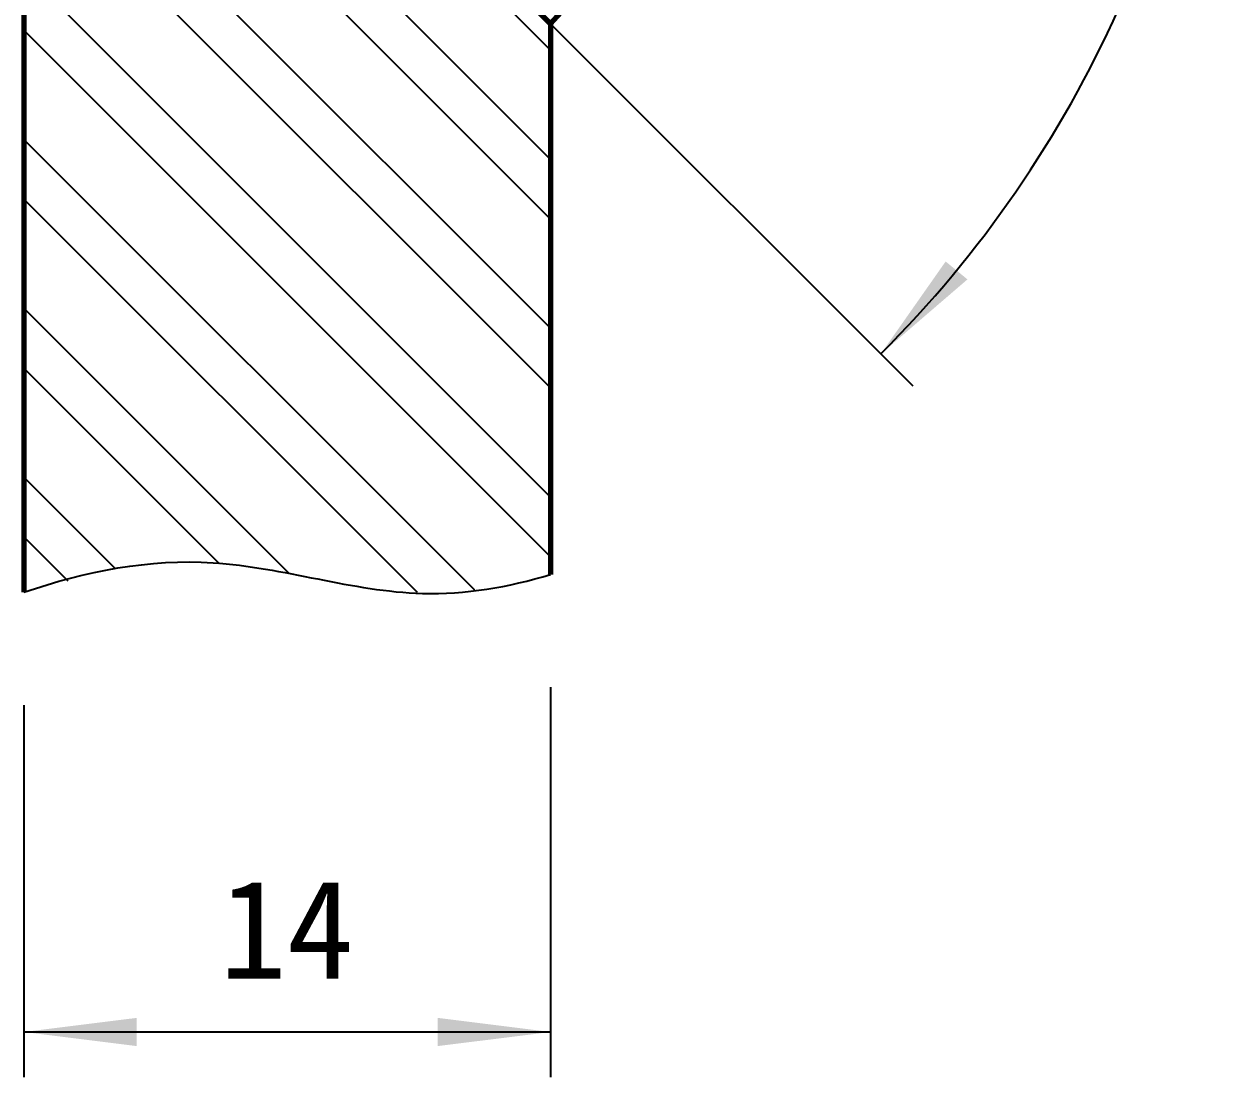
# Model space of a CAD drawing. Header units: millimetres. Extents: x -23892 to 57527, y -540 to 34444.
# Drawn here: x 17221 to 18480, y 27496 to 28607 of the extents above; entities that cross this region are included whole.
import ezdxf

# ---------------------------------------------------------------- set-up
doc = ezdxf.new("R2010")
doc.units = ezdxf.units.MM
for name, color, linetype, lineweight in [('CAXA0', 7, 'Continuous', 70), ('CAXA3', 7, 'Continuous', 25), ('CAXA4', 3, 'Continuous', 25)]:
    doc.layers.add(name, color=color, linetype=linetype, lineweight=lineweight)
doc.styles.get("Standard").update_dxf_attribs({"font": ''})
doc.styles.get('Standard').set_extended_font_data('FangSong')

msp = doc.modelspace()

# ---------------------------------------------------------------- hatches: boundary and pattern name
at = {"layer": 'CAXA4', "linetype": 'Continuous', "lineweight": 25}
for points in [[(18124.3212, 28258.9108), (18215.7146, 28337.5606), (18192.7356, 28356.448)], [(17221.062, 27543.9695), (17340.0421, 27529.097), (17340.0421, 27558.8421)], [(17776.3028, 27543.9695), (17657.3226, 27529.097), (17657.3226, 27558.8421)]]:
    msp.add_hatch(color=3, dxfattribs=at).paths.add_polyline_path(points, flags=0)

# ---------------------------------------------------------------- linework, layer by layer
at = {"layer": 'CAXA0', "linetype": 'Continuous', "lineweight": 70}
for p, q in [((17221.062, 29082.85), (17221.062, 28007.5857)), ((17300.3821, 29082.85), (17776.3028, 28606.9293)), ((17776.3028, 28606.9293), (17776.3028, 28026.5445))]:
    msp.add_line(p, q, dxfattribs=at)
at = {"layer": 'CAXA0', "color": 0, "linetype": 'Continuous', "lineweight": 25}
for p, q in [((17776.3028, 28579.2647), (17272.7175, 29082.85)), ((17776.3028, 28464.1463), (17221.062, 29019.3871)), ((17776.3028, 28401.186), (17221.062, 28956.4267)), ((17776.3028, 28286.0676), (17221.062, 28841.3084)), ((17776.3028, 28223.1072), (17221.062, 28778.348)), ((17776.3028, 28107.9888), (17221.062, 28663.2296)), ((17776.3028, 28045.0285), (17221.062, 28600.2693)), ((17696.2623, 28009.9506), (17221.062, 28485.1509)), ((17636.0229, 28007.2296), (17221.062, 28422.1905)), ((17501.1544, 28026.9797), (17221.062, 28307.0722)), ((17427.3923, 28037.7814), (17221.062, 28244.1118)), ((17317.7755, 28032.2799), (17221.062, 28128.9934)), ((17267.6212, 28019.4738), (17221.062, 28066.0331))]:
    msp.add_line(p, q, dxfattribs=at)
at = {"layer": 'CAXA0', "linetype": 'Continuous', "lineweight": 70}
msp.add_arc((17366.7984, 28983.1564), 556.0941, 317.4251345, 63.1845584, dxfattribs=at)
at = {"layer": 'CAXA3', "linetype": 'Continuous', "lineweight": 25}
msp.add_open_spline([(17221.062, 28007.5857), (17286.0603, 28030.2177), (17428.636, 28057.2098), (17612.051, 27992.8135), (17731.8784, 28012.8706), (17776.3028, 28026.5445)], degree=3, knots=[0, 0, 0, 0, 5.09429866, 10.735317231, 14.194658145, 14.194658145, 14.194658145, 14.194658145], dxfattribs=at)
at = {"layer": 'CAXA4', "color": 3, "linetype": 'Continuous', "lineweight": 25}
for p, q in [((17221.062, 28126.5659), (17221.062, 28677.9604)), ((17776.3028, 28606.9293), (18157.9739, 28225.2582)), ((17776.3028, 27907.5643), (17776.3028, 27496.3775)), ((17221.062, 27888.6055), (17221.062, 27496.3775)), ((17221.062, 27543.9695), (17776.3028, 27543.9695))]:
    msp.add_line(p, q, dxfattribs=at)
msp.add_arc((17260.722, 29122.51), 1221.3137, 315, 356.6525375, dxfattribs=at)

# ---------------------------------------------------------------- texts
at = {"layer": 'CAXA4', "color": 3, "lineweight": 25}
msp.add_text('14', height=104.10765, dxfattribs=at).set_placement((17427.3168, 27600.3364))

doc.saveas('drawing.dxf')
